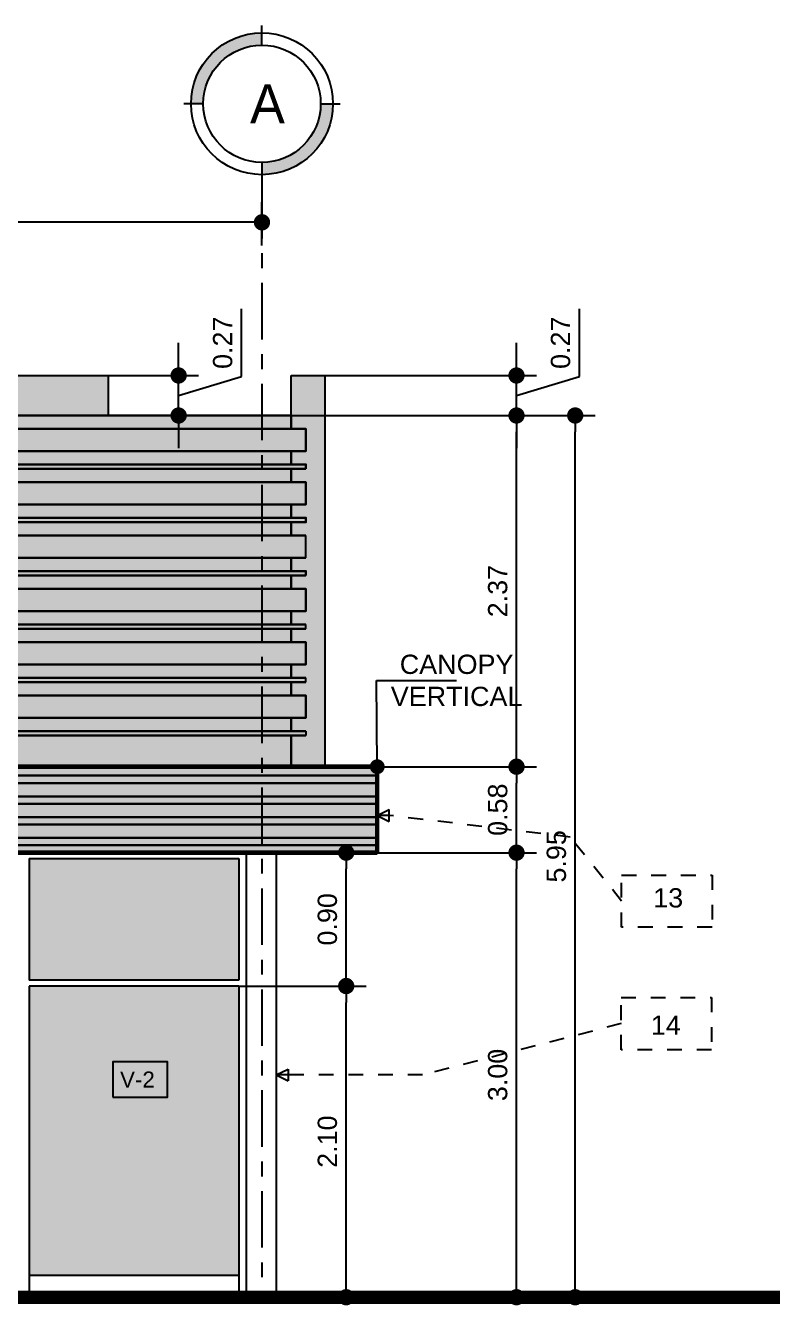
# Model space of a CAD drawing. Header units: metres. Extents: x 5916 to 6101, y 1788 to 1857.
# Drawn here: x 5977.59 to 5982.63, y 1788.66 to 1797.29 of the extents above; entities that cross this region are included whole.
import ezdxf
from ezdxf.enums import TextEntityAlignment as Align

# ---------------------------------------------------------------- set-up
doc = ezdxf.new("R2010")
doc.units = ezdxf.units.M
doc.header["$LTSCALE"] = 0.02
doc.linetypes.add('CENTER2', pattern=[28.575, 19.05, -3.175, 3.175, -3.175])
doc.linetypes.add('HIDDEN', pattern=[0.375, 0.25, -0.125])
for name, color, linetype in [('A - Ejes', 7, 'CENTER2'), ('A-Cotas', 7, 'Continuous'), ('A-Cotas Generales', 2, 'Continuous'), ('A-Paredes Externas', 3, 'Continuous'), ('A-Puertas', 7, 'Continuous'), ('DIM', 8, 'Continuous'), ('GRIDTEXT', 1, 'Continuous'), ('HATCH', 8, 'Continuous'), ('hidden', 7, 'HIDDEN'), ('Q', 8, 'Continuous')]:
    doc.layers.add(name, color=color, linetype=linetype)
for name, color, linetype, lineweight in [('A-FACIA', 12, 'Continuous', 50), ('A-LINEA DE TIERRA', 14, 'Continuous', 40), ('A-PAREDES FRONTALES', 7, 'Continuous', 30)]:
    doc.layers.add(name, color=color, linetype=linetype, lineweight=lineweight)
doc.styles.add('Arial', font='arial.ttf', dxfattribs={"height": 0.15})
doc.styles.add('BANKGOTHIC', font='bgothl.ttf', dxfattribs={"height": 0.3})
doc.styles.add('Cotas 50', font='arial.ttf', dxfattribs={"height": 0.09})
doc.styles.add('Cotas 75', font='arial.ttf', dxfattribs={"height": 0.13})
doc.styles.add('TITTEXTL', font='')
doc.styles.get('TITTEXTL').set_extended_font_data('MicrogrammaDBolExt')
doc.dimstyles.new('COTAS 50', dxfattribs={"dimtxt": 0.09, "dimasz": 0.1, "dimexe": 0.09, "dimexo": 0, "dimgap": 0.05, "dimtad": 1, "dimzin": 1, "dimdsep": 46, "dimtxsty": 'Cotas 50', "dimblk": 'ARCHTICK', "dimcen": 0.1, "dimdle": 0.09, "dimclrd": 9, "dimclre": 9, "dimclrt": 256, "dimaunit": 1, "dimadec": 4, "dimazin": 0, "dimtfac": 1, "dimtmove": 0, "dimatfit": 3, "dimfxl": 0, "dimarcsym": 0})
doc.dimstyles.new('Estilo 75', dxfattribs={"dimtxt": 0.13, "dimasz": 0.11, "dimexe": 0.135, "dimexo": 0, "dimgap": 0.06, "dimtad": 1, "dimzin": 1, "dimdsep": 46, "dimtxsty": 'Cotas 75', "dimblk": 'DOT', "dimcen": 0.135, "dimdle": 0.135, "dimclrd": 9, "dimclre": 9, "dimclrt": 256, "dimadec": 0, "dimazin": 0, "dimtfac": 1, "dimtmove": 1, "dimatfit": 1, "dimfxl": 0, "dimarcsym": 0})

# ---------------------------------------------------------------- blocks, each defined once
blk = doc.blocks.new('BUBLE C')
at = {"layer": 'GRIDTEXT'}
h = blk.add_hatch(color=8, dxfattribs=at)
h.paths.add_polyline_path([(0, 0.7), (0, 0.7627, 0.414214), (-0.3627, 0.4), (-0.3, 0.4, -0.414214)])
h.paths.add_polyline_path([(0.3627, 0.4), (0.3, 0.4, -0.414214), (0, 0.1), (0, 0.0373, 0.414214)])
at = {"layer": 'GRIDTEXT', "color": 8}
for points in [[(0, 0.7), (0, 0.8)], [(-0.3, 0.4), (-0.4, 0.4)], [(0.3, 0.4), (0.4, 0.4)], [(0, 0.1), (0, 0)]]:
    blk.add_lwpolyline(points, dxfattribs=at)
blk.add_circle((0, 0.4), 0.3627, dxfattribs=at)
at = {"layer": 'GRIDTEXT'}
blk.add_circle((0, 0.4), 0.3, dxfattribs=at)
at = {"layer": 'GRIDTEXT', "style": 'TITTEXTL'}
blk.add_attdef('A', text='', height=0.16, dxfattribs=at).set_placement((0, 0.4), align=Align.MIDDLE)
blk = doc.blocks.new('_Dot')
at = {"color": 0, "linetype": 'ByBlock', "lineweight": -2}
blk.add_line((-0.5, 0), (-1, 0), dxfattribs=at)
at = {"color": 0, "linetype": 'ByBlock', "const_width": 0.5}
blk.add_lwpolyline([(-0.25, 0, 1), (0.25, 0, 1)], format="xyb", close=True, dxfattribs=at)
blk = doc.blocks.new('*D49')
at = {"layer": 'HATCH', "color": 9, "lineweight": -2, "transparency": 16777216}
for p, q in [((5979.2782, 1791.7122), (5981.034, 1791.7122)), ((5980.899, 1788.8222), (5980.899, 1791.6022)), ((5979.2782, 1788.7122), (5981.034, 1788.7122))]:
    blk.add_line(p, q, dxfattribs=at)
at = {"layer": 'HATCH', "color": 9, "lineweight": -2, "transparency": 16777216, "xscale": 0.11, "yscale": 0.11, "zscale": 0.11}
for p, rotation in [((5980.899, 1791.7122), 90), ((5980.899, 1788.7122), 270)]:
    blk.add_blockref('_Dot', p, dxfattribs=dict(at, rotation=rotation))
at = {"layer": 'HATCH', "transparency": 16777216, "insert": (5980.7726, 1790.2122), "char_height": 0.13, "attachment_point": 5, "rotation": 90, "style": 'Cotas 75'}
blk.add_mtext('3.00', dxfattribs=at)
blk = doc.blocks.new('*D50')
at = {"layer": 'HATCH', "color": 9, "lineweight": -2, "transparency": 16777216}
for p, q in [((5979.9596, 1792.2922), (5981.034, 1792.2922)), ((5980.899, 1791.8222), (5980.899, 1792.1822)), ((5979.2782, 1791.7122), (5981.034, 1791.7122))]:
    blk.add_line(p, q, dxfattribs=at)
at = {"layer": 'HATCH', "color": 9, "lineweight": -2, "transparency": 16777216, "xscale": 0.11, "yscale": 0.11, "zscale": 0.11}
for p, rotation in [((5980.899, 1792.2922), 90), ((5980.899, 1791.7122), 270)]:
    blk.add_blockref('_Dot', p, dxfattribs=dict(at, rotation=rotation))
at = {"layer": 'HATCH', "transparency": 16777216, "insert": (5980.7726, 1792.0022), "char_height": 0.13, "attachment_point": 5, "rotation": 90, "style": 'Cotas 75'}
blk.add_mtext('0.58', dxfattribs=at)
blk = doc.blocks.new('*D51')
at = {"layer": 'HATCH', "color": 9, "lineweight": -2, "transparency": 16777216}
for p, q in [((5979.3782, 1794.6622), (5981.034, 1794.6622)), ((5980.899, 1792.4022), (5980.899, 1794.5522)), ((5979.9596, 1792.2922), (5981.034, 1792.2922))]:
    blk.add_line(p, q, dxfattribs=at)
at = {"layer": 'HATCH', "color": 9, "lineweight": -2, "transparency": 16777216, "xscale": 0.11, "yscale": 0.11, "zscale": 0.11}
for p, rotation in [((5980.899, 1794.6622), 90), ((5980.899, 1792.2922), 270)]:
    blk.add_blockref('_Dot', p, dxfattribs=dict(at, rotation=rotation))
at = {"layer": 'HATCH', "transparency": 16777216, "insert": (5980.7726, 1793.4772), "char_height": 0.13, "attachment_point": 5, "rotation": 90, "style": 'Cotas 75'}
blk.add_mtext('2.37', dxfattribs=at)
blk = doc.blocks.new('*D52')
at = {"layer": 'HATCH', "color": 9, "lineweight": -2, "transparency": 16777216}
for p, q in [((5981.3231, 1794.9244), (5981.3231, 1795.3821)), ((5980.899, 1795.0422), (5980.899, 1795.1522)), ((5979.607, 1794.9322), (5981.034, 1794.9322)), ((5980.899, 1794.6622), (5980.899, 1794.9322)), ((5980.899, 1794.6622), (5980.899, 1794.9322)), ((5980.899, 1794.7972), (5981.3231, 1794.9244)), ((5979.3782, 1794.6622), (5981.034, 1794.6622)), ((5980.899, 1794.5522), (5980.899, 1794.4422))]:
    blk.add_line(p, q, dxfattribs=at)
at = {"layer": 'HATCH', "color": 9, "lineweight": -2, "transparency": 16777216, "xscale": 0.11, "yscale": 0.11, "zscale": 0.11}
for p, rotation in [((5980.899, 1794.9322), 270), ((5980.899, 1794.6622), 90)]:
    blk.add_blockref('_Dot', p, dxfattribs=dict(at, rotation=rotation))
at = {"layer": 'HATCH', "transparency": 16777216, "insert": (5981.1967, 1795.1532), "char_height": 0.13, "attachment_point": 5, "rotation": 90, "style": 'Cotas 75'}
blk.add_mtext('0.27', dxfattribs=at)
blk = doc.blocks.new('*D53')
at = {"layer": 'HATCH', "color": 9, "lineweight": -2, "transparency": 16777216}
for p, q in [((5979.0438, 1794.9244), (5979.0438, 1795.3821)), ((5978.6197, 1795.0422), (5978.6197, 1795.1522)), ((5978.1454, 1794.9322), (5978.7547, 1794.9322)), ((5978.6197, 1794.6622), (5978.6197, 1794.9322)), ((5978.6197, 1794.6622), (5978.6197, 1794.9322)), ((5978.6197, 1794.7972), (5979.0438, 1794.9244)), ((5978.1454, 1794.6622), (5978.7547, 1794.6622)), ((5978.6197, 1794.5522), (5978.6197, 1794.4422))]:
    blk.add_line(p, q, dxfattribs=at)
at = {"layer": 'HATCH', "color": 9, "lineweight": -2, "transparency": 16777216, "xscale": 0.11, "yscale": 0.11, "zscale": 0.11}
for p, rotation in [((5978.6197, 1794.9322), 270), ((5978.6197, 1794.6622), 90)]:
    blk.add_blockref('_Dot', p, dxfattribs=dict(at, rotation=rotation))
at = {"layer": 'HATCH', "transparency": 16777216, "insert": (5978.9174, 1795.1532), "char_height": 0.13, "attachment_point": 5, "rotation": 90, "style": 'Cotas 75'}
blk.add_mtext('0.27', dxfattribs=at)
blk = doc.blocks.new('*D56')
at = {"layer": 'HATCH', "color": 9, "lineweight": -2, "transparency": 16777216}
for p, q in [((5979.025, 1790.8122), (5979.8851, 1790.8122)), ((5979.7501, 1788.8222), (5979.7501, 1790.7022)), ((5979.075, 1788.7122), (5979.8851, 1788.7122))]:
    blk.add_line(p, q, dxfattribs=at)
at = {"layer": 'HATCH', "color": 9, "lineweight": -2, "transparency": 16777216, "xscale": 0.11, "yscale": 0.11, "zscale": 0.11}
for p, rotation in [((5979.7501, 1790.8122), 90), ((5979.7501, 1788.7122), 270)]:
    blk.add_blockref('_Dot', p, dxfattribs=dict(at, rotation=rotation))
at = {"layer": 'HATCH', "transparency": 16777216, "insert": (5979.6237, 1789.7622), "char_height": 0.13, "attachment_point": 5, "rotation": 90, "style": 'Cotas 75'}
blk.add_mtext('2.10', dxfattribs=at)
blk = doc.blocks.new('*D57')
at = {"layer": 'HATCH', "color": 9, "lineweight": -2, "transparency": 16777216}
for p, q in [((5979.7501, 1791.7122), (5979.6151, 1791.7122)), ((5979.7501, 1790.9222), (5979.7501, 1791.6022)), ((5979.025, 1790.8122), (5979.8851, 1790.8122))]:
    blk.add_line(p, q, dxfattribs=at)
at = {"layer": 'HATCH', "color": 9, "lineweight": -2, "transparency": 16777216, "xscale": 0.11, "yscale": 0.11, "zscale": 0.11}
for p, rotation in [((5979.7501, 1791.7122), 90), ((5979.7501, 1790.8122), 270)]:
    blk.add_blockref('_Dot', p, dxfattribs=dict(at, rotation=rotation))
at = {"layer": 'HATCH', "transparency": 16777216, "insert": (5979.6237, 1791.2622), "char_height": 0.13, "attachment_point": 5, "rotation": 90, "style": 'Cotas 75'}
blk.add_mtext('0.90', dxfattribs=at)
blk = doc.blocks.new('*D61')
at = {"layer": 'HATCH', "color": 9, "lineweight": -2, "transparency": 16777216}
for p, q in [((5979.3782, 1794.6622), (5981.4299, 1794.6622)), ((5981.2949, 1788.8222), (5981.2949, 1794.5522)), ((5979.2782, 1788.7122), (5981.4299, 1788.7122))]:
    blk.add_line(p, q, dxfattribs=at)
at = {"layer": 'HATCH', "color": 9, "lineweight": -2, "transparency": 16777216, "xscale": 0.11, "yscale": 0.11, "zscale": 0.11}
for p, rotation in [((5981.2949, 1794.6622), 90), ((5981.2949, 1788.7122), 270)]:
    blk.add_blockref('_Dot', p, dxfattribs=dict(at, rotation=rotation))
at = {"layer": 'HATCH', "transparency": 16777216, "insert": (5981.1685, 1791.6872), "char_height": 0.13, "attachment_point": 5, "rotation": 90, "style": 'Cotas 75'}
blk.add_mtext('5.95', dxfattribs=at)
blk = doc.blocks.new('*D77')
at = {"layer": 'HATCH', "color": 9, "lineweight": -2, "transparency": 16777216}
for p, q in [((5956.2514, 1795.8097), (5956.2514, 1796.1008)), ((5979.182, 1795.8097), (5979.182, 1796.1008)), ((5979.072, 1795.9658), (5956.3614, 1795.9658))]:
    blk.add_line(p, q, dxfattribs=at)
at = {"layer": 'HATCH', "color": 9, "lineweight": -2, "transparency": 16777216, "xscale": 0.11, "yscale": 0.11, "zscale": 0.11, "rotation": 180}
blk.add_blockref('_Dot', (5956.2514, 1795.9658), dxfattribs=at)
at = {"layer": 'HATCH', "color": 9, "lineweight": -2, "transparency": 16777216, "xscale": 0.11, "yscale": 0.11, "zscale": 0.11}
blk.add_blockref('_Dot', (5979.182, 1795.9658), dxfattribs=at)
at = {"layer": 'HATCH', "transparency": 16777216, "insert": (5967.7167, 1796.0923), "char_height": 0.13, "attachment_point": 5, "style": 'Cotas 75'}
blk.add_mtext('22.93', dxfattribs=at)
blk = doc.blocks.new('_ArchTick')
at = {"color": 0, "linetype": 'ByBlock', "const_width": 0.15}
blk.add_lwpolyline([(-0.5, -0.5), (0.5, 0.5)], dxfattribs=at)

msp = doc.modelspace()

# ---------------------------------------------------------------- hatches: boundary and pattern name
at = {"layer": 'A-Cotas', "true_color": 0xf57a00}
h = msp.add_hatch(color=30, dxfattribs=at)
h.dxf.hatch_style = 1
h.paths.add_polyline_path([(5979.4782, 1794.3322), (5971.6644, 1794.3322), (5971.6644, 1794.3022), (5979.4782, 1794.3022)])
h = msp.add_hatch(color=30, dxfattribs=at)
h.dxf.hatch_style = 1
h.paths.add_polyline_path([(5979.4782, 1793.9722), (5971.6644, 1793.9722), (5971.6644, 1793.9422), (5979.3782, 1793.9422), (5979.4782, 1793.9422)])
h = msp.add_hatch(color=30, dxfattribs=at)
h.dxf.hatch_style = 1
h.paths.add_polyline_path([(5979.4782, 1793.6122), (5971.6644, 1793.6122), (5971.6644, 1793.5822), (5979.3782, 1793.5822), (5979.4782, 1793.5822)])
h = msp.add_hatch(color=30, dxfattribs=at)
h.dxf.hatch_style = 1
h.paths.add_polyline_path([(5979.4782, 1793.2522), (5979.3782, 1793.2522), (5971.6644, 1793.2522), (5971.6644, 1793.2222), (5979.3782, 1793.2222), (5979.4782, 1793.2222)])
h = msp.add_hatch(color=30, dxfattribs=at)
h.dxf.hatch_style = 1
h.paths.add_polyline_path([(5979.4782, 1792.8922), (5979.3782, 1792.8922), (5971.6644, 1792.8922), (5971.6644, 1792.8622), (5979.3782, 1792.8622), (5979.4782, 1792.8622)])
h = msp.add_hatch(color=30, dxfattribs=at)
h.dxf.hatch_style = 1
h.paths.add_polyline_path([(5979.4782, 1792.5322), (5979.3782, 1792.5322), (5971.6644, 1792.5322), (5971.6644, 1792.5022), (5979.3782, 1792.5022), (5979.4782, 1792.5022)])
h = msp.add_hatch(color=30, dxfattribs=at)
h.dxf.hatch_style = 1
h.paths.add_polyline_path([(5979.9596, 1792.2322), (5968.814, 1792.2322), (5968.814, 1792.1822), (5979.9596, 1792.1822)])
h = msp.add_hatch(color=30, dxfattribs=at)
h.dxf.hatch_style = 1
h.paths.add_polyline_path([(5979.9596, 1792.0922), (5968.814, 1792.0922), (5968.814, 1792.0422), (5979.9596, 1792.0422)])
h = msp.add_hatch(color=30, dxfattribs=at)
h.dxf.hatch_style = 1
h.paths.add_polyline_path([(5979.9596, 1791.9522), (5968.814, 1791.9522), (5968.814, 1791.9022), (5979.9596, 1791.9022)])
h = msp.add_hatch(color=30, dxfattribs=at)
h.dxf.hatch_style = 1
h.paths.add_polyline_path([(5979.9596, 1791.8122), (5968.814, 1791.8122), (5968.814, 1791.7622), (5979.9596, 1791.7622)])
at = {"layer": 'A-Puertas', "true_color": 0xf57a00}
h = msp.add_hatch(color=30, dxfattribs=at)
h.dxf.hatch_style = 1
h.paths.add_polyline_path([(5978.1454, 1794.9322), (5976.4546, 1794.9322), (5976.4546, 1794.6622), (5978.1454, 1794.6622)])
h = msp.add_hatch(color=30, dxfattribs=at)
h.dxf.hatch_style = 1
h.paths.add_polyline_path([(5979.607, 1794.9322), (5979.3782, 1794.9322), (5979.3782, 1794.6622), (5979.3782, 1794.5722), (5979.4782, 1794.5722), (5979.4782, 1794.4222), (5979.3782, 1794.4222), (5979.3782, 1794.3322), (5979.4782, 1794.3322), (5979.4782, 1794.3022), (5979.3782, 1794.3022), (5979.3782, 1794.2122), (5979.4782, 1794.2122), (5979.4782, 1794.0622), (5979.3782, 1794.0622), (5979.3782, 1793.9722), (5979.4782, 1793.9722), (5979.4782, 1793.9422), (5979.3782, 1793.9422), (5979.3782, 1793.8522), (5979.4782, 1793.8522), (5979.4782, 1793.8022), (5979.4782, 1793.7022), (5979.3782, 1793.7022), (5979.3782, 1793.6122), (5979.4782, 1793.6122), (5979.4782, 1793.5822), (5979.3782, 1793.5822), (5979.3782, 1793.4922), (5979.4782, 1793.4922), (5979.4782, 1793.3422), (5979.3782, 1793.3422), (5979.3782, 1793.2522), (5979.4782, 1793.2522), (5979.4782, 1793.2222), (5979.3782, 1793.2222), (5979.3782, 1793.1322), (5979.4782, 1793.1322), (5979.4782, 1792.9822), (5979.3782, 1792.9822), (5979.3782, 1792.8922), (5979.4782, 1792.8922), (5979.4782, 1792.8622), (5979.3782, 1792.8622), (5979.3782, 1792.7722), (5979.4782, 1792.7722), (5979.4782, 1792.6222), (5979.3782, 1792.6222), (5979.3782, 1792.5322), (5979.4782, 1792.5322), (5979.4782, 1792.5022), (5979.3782, 1792.5022), (5979.3782, 1792.2922), (5979.607, 1792.2922)])
at = {"layer": 'A-Puertas'}
h = msp.add_hatch(color=9, dxfattribs=at)
h.dxf.hatch_style = 1
h.paths.add_polyline_path([(5979.3782, 1794.6622), (5971.6644, 1794.6622), (5971.6644, 1794.5722), (5979.3782, 1794.5722)])
h = msp.add_hatch(color=8, dxfattribs=at)
h.dxf.hatch_style = 1
h.paths.add_polyline_path([(5979.4782, 1794.5722), (5971.6644, 1794.5722), (5971.6644, 1794.4222), (5979.3782, 1794.4222), (5979.4782, 1794.4222)])
h = msp.add_hatch(color=9, dxfattribs=at)
h.dxf.hatch_style = 1
h.paths.add_polyline_path([(5979.3782, 1794.4222), (5971.6644, 1794.4222), (5971.6644, 1794.3322), (5979.3782, 1794.3322)])
h = msp.add_hatch(color=9, dxfattribs=at)
h.dxf.hatch_style = 1
h.paths.add_polyline_path([(5979.3782, 1794.3022), (5971.6644, 1794.3022), (5971.6644, 1794.2122), (5979.3782, 1794.2122)])
h = msp.add_hatch(color=8, dxfattribs=at)
h.dxf.hatch_style = 1
h.paths.add_polyline_path([(5979.4782, 1794.2122), (5971.6644, 1794.2122), (5971.6644, 1794.0622), (5979.3782, 1794.0622), (5979.4782, 1794.0622)])
h = msp.add_hatch(color=9, dxfattribs=at)
h.dxf.hatch_style = 1
h.paths.add_polyline_path([(5979.3782, 1794.0622), (5971.6644, 1794.0622), (5971.6644, 1793.9722), (5979.3782, 1793.9722)])
h = msp.add_hatch(color=9, dxfattribs=at)
h.dxf.hatch_style = 1
h.paths.add_polyline_path([(5979.3782, 1793.9422), (5971.6644, 1793.9422), (5971.6644, 1793.8522), (5979.3782, 1793.8522)])
h = msp.add_hatch(color=8, dxfattribs=at)
h.dxf.hatch_style = 1
h.paths.add_polyline_path([(5979.4782, 1793.8022), (5979.4782, 1793.8522), (5979.3782, 1793.8522), (5971.6644, 1793.8522), (5971.6644, 1793.7022), (5979.4782, 1793.7022)])
h = msp.add_hatch(color=9, dxfattribs=at)
h.dxf.hatch_style = 1
h.paths.add_polyline_path([(5979.3782, 1793.7022), (5971.6644, 1793.7022), (5971.6644, 1793.6122), (5979.3782, 1793.6122)])
h = msp.add_hatch(color=9, dxfattribs=at)
h.dxf.hatch_style = 1
h.paths.add_polyline_path([(5979.3782, 1793.5822), (5971.6644, 1793.5822), (5971.6644, 1793.4922), (5979.3782, 1793.4922)])
h = msp.add_hatch(color=8, dxfattribs=at)
h.dxf.hatch_style = 1
h.paths.add_polyline_path([(5979.4782, 1793.4922), (5971.6644, 1793.4922), (5971.6644, 1793.3422), (5979.3782, 1793.3422), (5979.4782, 1793.3422)])
h = msp.add_hatch(color=9, dxfattribs=at)
h.dxf.hatch_style = 1
h.paths.add_polyline_path([(5979.3782, 1793.3422), (5971.6644, 1793.3422), (5971.6644, 1793.2522), (5979.3782, 1793.2522)])
h = msp.add_hatch(color=9, dxfattribs=at)
h.dxf.hatch_style = 1
h.paths.add_polyline_path([(5979.3782, 1793.2222), (5971.6644, 1793.2222), (5971.6644, 1793.1322), (5979.3782, 1793.1322)])
h = msp.add_hatch(color=8, dxfattribs=at)
h.dxf.hatch_style = 1
h.paths.add_polyline_path([(5979.4782, 1793.1322), (5971.6644, 1793.1322), (5971.6644, 1792.9822), (5979.3782, 1792.9822), (5979.4782, 1792.9822)])
h = msp.add_hatch(color=9, dxfattribs=at)
h.dxf.hatch_style = 1
h.paths.add_polyline_path([(5979.3782, 1792.9822), (5971.6644, 1792.9822), (5971.6644, 1792.8922), (5979.3782, 1792.8922)])
h = msp.add_hatch(color=9, dxfattribs=at)
h.dxf.hatch_style = 1
h.paths.add_polyline_path([(5979.3782, 1792.8622), (5971.6644, 1792.8622), (5971.6644, 1792.7722), (5979.3782, 1792.7722)])
h = msp.add_hatch(color=8, dxfattribs=at)
h.dxf.hatch_style = 1
h.paths.add_polyline_path([(5979.4782, 1792.7722), (5971.6644, 1792.7722), (5971.6644, 1792.6222), (5979.3782, 1792.6222), (5979.4782, 1792.6222)])
h = msp.add_hatch(color=9, dxfattribs=at)
h.dxf.hatch_style = 1
h.paths.add_polyline_path([(5979.3782, 1792.6222), (5971.6644, 1792.6222), (5971.6644, 1792.5322), (5979.3782, 1792.5322)])
h = msp.add_hatch(color=9, dxfattribs=at)
h.dxf.hatch_style = 1
h.paths.add_polyline_path([(5979.3782, 1792.5022), (5971.6644, 1792.5022), (5971.6644, 1792.2922), (5979.3782, 1792.2922)])
h = msp.add_hatch(color=15, dxfattribs=at)
h.dxf.hatch_style = 1
h.paths.add_polyline_path([(5979.9596, 1792.2922), (5968.814, 1792.2922), (5968.814, 1792.2522), (5968.814, 1792.2322), (5979.9596, 1792.2322)])
h = msp.add_hatch(color=15, dxfattribs=at)
h.dxf.hatch_style = 1
h.paths.add_polyline_path([(5979.9596, 1792.1822), (5968.814, 1792.1822), (5968.814, 1792.0922), (5979.9596, 1792.0922)])
h = msp.add_hatch(color=15, dxfattribs=at)
h.dxf.hatch_style = 1
h.paths.add_polyline_path([(5979.9596, 1792.0422), (5968.814, 1792.0422), (5968.814, 1791.9522), (5979.9596, 1791.9522)])
h = msp.add_hatch(color=15, dxfattribs=at)
h.dxf.hatch_style = 1
h.paths.add_polyline_path([(5979.9596, 1791.9022), (5968.814, 1791.9022), (5968.814, 1791.8122), (5979.9596, 1791.8122)])
h = msp.add_hatch(color=15, dxfattribs=at)
h.dxf.hatch_style = 1
h.paths.add_polyline_path([(5979.9596, 1791.7622), (5968.814, 1791.7622), (5968.814, 1791.7122), (5979.9596, 1791.7122)])
h = msp.add_hatch(color=144, dxfattribs=at)
h.set_gradient(color1=(12, 132, 151), color2=(206, 239, 243), rotation=45, tint=1, name='CYLINDER')
h.paths.add_polyline_path([(5979.025, 1791.6722), (5977.6125, 1791.6722), (5977.6125, 1790.8522), (5979.025, 1790.8522)])
h = msp.add_hatch(color=144, dxfattribs=at)
h.set_gradient(color1=(12, 132, 151), color2=(206, 239, 243), rotation=45, tint=1, name='CYLINDER')
h.paths.add_polyline_path([(5979.025, 1790.8122), (5977.6125, 1790.8122), (5977.6125, 1788.8622), (5979.025, 1788.8622)])

# ---------------------------------------------------------------- linework, layer by layer
at = {"layer": 'A - Ejes'}
msp.add_lwpolyline([(5979.182, 1796.238), (5979.182, 1788.7122)], dxfattribs=at)
at = {"layer": 'A-Cotas', "ltscale": 10}
msp.add_lwpolyline([(5978.1769, 1790.0613), (5978.5437, 1790.0613), (5978.5437, 1790.3013), (5978.1769, 1790.3013)], close=True, dxfattribs=at)
at = {"layer": 'A-FACIA', "linetype": 'Continuous', "const_width": 0.03, "flags": 128}
for points in [[(5968.814, 1792.2522), (5968.814, 1792.2922), (5979.9596, 1792.2922)], [(5979.9596, 1792.2922), (5979.9596, 1791.7122)], [(5979.9596, 1791.7122), (5968.814, 1791.7122)]]:
    msp.add_lwpolyline(points, dxfattribs=at)
at = {"layer": 'A-LINEA DE TIERRA', "color": 250, "linetype": 'Continuous', "const_width": 0.09, "flags": 128}
for points in [[(5979.2782, 1788.7122), (5949.783, 1788.7122)], [(5979.2782, 1788.7122), (5983.0772, 1788.7122)]]:
    msp.add_lwpolyline(points, dxfattribs=at)
at = {"layer": 'A-Paredes Externas', "color": 30, "true_color": 0xf57a00}
for points in [[(5976.4546, 1794.9322), (5978.1454, 1794.9322)], [(5978.1454, 1794.9322), (5978.1454, 1794.6622)], [(5979.3782, 1794.6622), (5979.3782, 1794.9322)], [(5979.3782, 1794.9322), (5979.607, 1794.9322)], [(5979.607, 1794.9322), (5979.607, 1792.2922)]]:
    msp.add_lwpolyline(points, dxfattribs=at)
at = {"layer": 'A-PAREDES FRONTALES'}
for points in [[(5979.3782, 1794.5722), (5979.3782, 1794.6622), (5971.6644, 1794.6622)], [(5979.3782, 1794.4222), (5979.4782, 1794.4222), (5979.4782, 1794.5722), (5971.6644, 1794.5722)], [(5979.3782, 1794.3322), (5979.3782, 1794.4222), (5971.6644, 1794.4222)], [(5979.4782, 1794.3022), (5979.4782, 1794.3322), (5971.6644, 1794.3322)], [(5979.4782, 1794.3022), (5971.6644, 1794.3022)], [(5979.3782, 1794.3022), (5979.3782, 1794.2122)], [(5979.3782, 1794.0622), (5979.4782, 1794.0622), (5979.4782, 1794.2122), (5971.6644, 1794.2122)], [(5979.3782, 1793.9722), (5979.3782, 1794.0622), (5971.6644, 1794.0622)], [(5979.3782, 1793.9422), (5979.4782, 1793.9422), (5979.4782, 1793.9722), (5971.6644, 1793.9722)], [(5979.3782, 1793.8522), (5979.3782, 1793.9422), (5971.6644, 1793.9422)], [(5979.3782, 1793.8522), (5971.6644, 1793.8522)], [(5979.3782, 1793.8522), (5979.4782, 1793.8522)], [(5971.6644, 1793.7022), (5979.4782, 1793.7022)], [(5979.3782, 1793.6122), (5979.3782, 1793.7022)], [(5979.4782, 1793.5822), (5979.4782, 1793.6122), (5971.6644, 1793.6122)], [(5979.3782, 1793.4922), (5979.3782, 1793.5822), (5971.6644, 1793.5822)], [(5979.3782, 1793.5822), (5979.4782, 1793.5822)], [(5979.3782, 1793.3422), (5979.4782, 1793.3422), (5979.4782, 1793.4922), (5971.6644, 1793.4922)], [(5979.3782, 1793.2522), (5979.3782, 1793.3422), (5971.6644, 1793.3422)], [(5979.3782, 1793.2522), (5971.6644, 1793.2522)], [(5979.3782, 1793.1322), (5979.3782, 1793.2222), (5971.6644, 1793.2222)], [(5979.3782, 1793.2522), (5979.4782, 1793.2522)], [(5979.3782, 1793.2222), (5979.4782, 1793.2222)], [(5979.3782, 1792.9822), (5979.4782, 1792.9822), (5979.4782, 1793.1322), (5971.6644, 1793.1322)], [(5979.3782, 1792.8922), (5979.3782, 1792.9822), (5971.6644, 1792.9822)], [(5979.3782, 1792.8922), (5971.6644, 1792.8922)], [(5979.3782, 1792.8922), (5979.4782, 1792.8922)], [(5979.3782, 1792.7722), (5979.3782, 1792.8622), (5971.6644, 1792.8622)], [(5979.3782, 1792.8622), (5979.4782, 1792.8622)], [(5979.3782, 1792.6222), (5979.4782, 1792.6222), (5979.4782, 1792.7722), (5971.6644, 1792.7722)], [(5979.3782, 1792.5322), (5979.3782, 1792.6222), (5971.6644, 1792.6222)], [(5979.3782, 1792.5322), (5971.6644, 1792.5322)], [(5979.3782, 1792.5322), (5979.4782, 1792.5322)], [(5979.3782, 1792.5022), (5971.6644, 1792.5022)], [(5979.3782, 1792.2922), (5979.3782, 1792.5022)], [(5979.3782, 1792.5022), (5979.4782, 1792.5022)], [(5968.814, 1792.2322), (5979.9596, 1792.2322)], [(5968.814, 1792.1822), (5979.9596, 1792.1822)], [(5968.814, 1792.0922), (5979.9596, 1792.0922)], [(5968.814, 1792.0422), (5979.9596, 1792.0422)], [(5968.814, 1791.9522), (5979.9596, 1791.9522)], [(5968.814, 1791.9022), (5979.9596, 1791.9022)], [(5968.814, 1791.8122), (5979.9596, 1791.8122)], [(5968.814, 1791.7622), (5979.9596, 1791.7622)]]:
    msp.add_lwpolyline(points, dxfattribs=at)
at = {"layer": 'A-Puertas', "color": 4}
for points in [[(5977.6125, 1791.6722), (5977.6125, 1790.8522)], [(5977.6125, 1791.6722), (5979.025, 1791.6722)], [(5979.025, 1791.6722), (5979.025, 1790.8522)], [(5979.075, 1791.7122), (5979.075, 1788.7062)], [(5979.2782, 1791.7122), (5979.2782, 1788.7122)], [(5979.025, 1790.8522), (5977.6125, 1790.8522)], [(5979.025, 1790.8122), (5977.6125, 1790.8122)], [(5977.6125, 1790.8122), (5977.6125, 1788.7122)], [(5979.025, 1790.8122), (5979.025, 1788.7062)], [(5977.6125, 1788.8622), (5979.025, 1788.8622)]]:
    msp.add_lwpolyline(points, dxfattribs=at)
at = {"layer": 'DIM'}
for points in [[(5979.4782, 1794.3022), (5979.4782, 1794.3322)], [(5979.4782, 1794.0622), (5979.4782, 1794.2122)], [(5979.4782, 1793.9422), (5979.4782, 1793.9722)], [(5979.4782, 1793.8022), (5979.4782, 1793.8522)], [(5979.4782, 1793.7022), (5979.4782, 1793.8022)], [(5979.4782, 1793.5822), (5979.4782, 1793.6122)], [(5979.4782, 1793.2222), (5979.4782, 1793.2522)], [(5979.4782, 1792.8622), (5979.4782, 1792.8922)], [(5979.4782, 1792.5322), (5979.4782, 1792.5022)], [(5956.2002, 1788.7122), (5979.2782, 1788.7122)]]:
    msp.add_lwpolyline(points, dxfattribs=at)
at = {"layer": 'hidden'}
for points in [[(5979.9596, 1791.9636), (5980.0396, 1792.0036)], [(5980.0396, 1791.9636), (5980.0396, 1792.0036)], [(5980.0396, 1791.9636), (5979.9596, 1791.9636), (5980.0396, 1791.9236)], [(5980.0396, 1791.9236), (5980.0396, 1791.9636)], [(5981.608, 1791.3848), (5981.2613, 1791.8174), (5980.0396, 1791.9636)], [(5981.6047, 1790.5589), (5980.2654, 1790.2122), (5979.3582, 1790.2122)], [(5979.2782, 1790.2122), (5979.3582, 1790.2522)], [(5979.3582, 1790.2122), (5979.2782, 1790.2122), (5979.3582, 1790.1722)], [(5979.3582, 1790.2522), (5979.3582, 1790.1722)]]:
    msp.add_lwpolyline(points, dxfattribs=at)
for points in [[(5981.608, 1791.5609), (5982.218, 1791.5609), (5982.218, 1791.2087), (5981.608, 1791.2087)], [(5981.6047, 1790.735), (5982.2147, 1790.735), (5982.2147, 1790.3828), (5981.6047, 1790.3828)]]:
    msp.add_lwpolyline(points, close=True, dxfattribs=at)

# ---------------------------------------------------------------- block references
at = {"layer": 'Q', "color": 8}
ref = msp.add_blockref('BUBLE C', (5979.182, 1796.238), dxfattribs=dict(at, xscale=1.31918701315347, yscale=1.31918701315347, zscale=1.31918701315347))
ref.add_attrib('A', 'A', dxfattribs={"layer": 'GRIDTEXT', "height": 0.2638, "style": 'BANKGOTHIC'}).set_placement((5979.219, 1796.7656), align=Align.MIDDLE)

# ---------------------------------------------------------------- texts
at = {"layer": 'A-Cotas', "ltscale": 10, "insert": (5978.3419, 1790.1813), "char_height": 0.108, "attachment_point": 5, "style": 'Cotas 75'}
msp.add_mtext('V-2', dxfattribs=at)
at = {"layer": 'A-Cotas Generales', "color": 7, "linetype": 'Continuous', "char_height": 0.13, "attachment_point": 5, "style": 'Arial'}
for s, insert in [('CANOPY\\PVERTICAL', (5980.4949, 1792.8741)), ('13', (5981.9223, 1791.4064, -2.9482)), ('14', (5981.9061, 1790.5483))]:
    msp.add_mtext(s, dxfattribs=dict(at, insert=insert))

# ---------------------------------------------------------------- dimensions: what is measured, and where the dimension line sits
at = {"layer": 'HATCH', "color": 2, "true_color": 0xf1eb1f}
dim = msp.add_linear_dim(base=(5956.2514, 1795.9658), p1=(5979.182, 1795.8097), p2=(5956.2514, 1795.8097), dimstyle='Estilo 75', dxfattribs=at)
dim.commit()
dim.dimension.update_dxf_attribs({"geometry": '*D77', "text_midpoint": (5967.7167, 1796.0923)})
for base, p1, p2, picture, middle in [((5978.6197, 1794.9322), (5978.1454, 1794.6622), (5978.1454, 1794.9322), '*D53', (5978.9174, 1794.9844)), ((5980.899, 1794.9322), (5979.3782, 1794.6622), (5979.607, 1794.9322), '*D52', (5981.1967, 1794.9844)), ((5981.2949, 1794.6622), (5979.2782, 1788.7122), (5979.3782, 1794.6622), '*D61', (5981.1685, 1791.6872)), ((5980.899, 1794.6622), (5979.9596, 1792.2922), (5979.3782, 1794.6622), '*D51', (5980.7726, 1793.4772)), ((5980.899, 1792.2922), (5979.2782, 1791.7122), (5979.9596, 1792.2922), '*D50', (5980.7726, 1792.0022)), ((5979.7501, 1791.7122), (5979.025, 1790.8122), (5979.7501, 1791.7122), '*D57', (5979.6237, 1791.2622)), ((5980.899, 1791.7122), (5979.2782, 1788.7122), (5979.2782, 1791.7122), '*D49', (5980.7726, 1790.2122)), ((5979.7501, 1790.8122), (5979.075, 1788.7122), (5979.025, 1790.8122), '*D56', (5979.6237, 1789.7622))]:
    dim = msp.add_linear_dim(base=base, p1=p1, p2=p2, angle=90, dimstyle='Estilo 75', dxfattribs=at)
    dim.commit()
    dim.dimension.update_dxf_attribs({"geometry": picture, "text_midpoint": middle})

# ---------------------------------------------------------------- leaders
at = {"layer": 'A-Cotas', "color": 7, "linetype": 'Continuous'}
msp.add_leader([(5979.9596, 1792.2922), (5979.9553, 1792.8741), (5980.4949, 1792.8741)], dimstyle='COTAS 50', override={"dimasz": 0.1, "dimtad": 0, "dimldrblk": 'Dot'}, dxfattribs=at)

doc.saveas('drawing.dxf')
